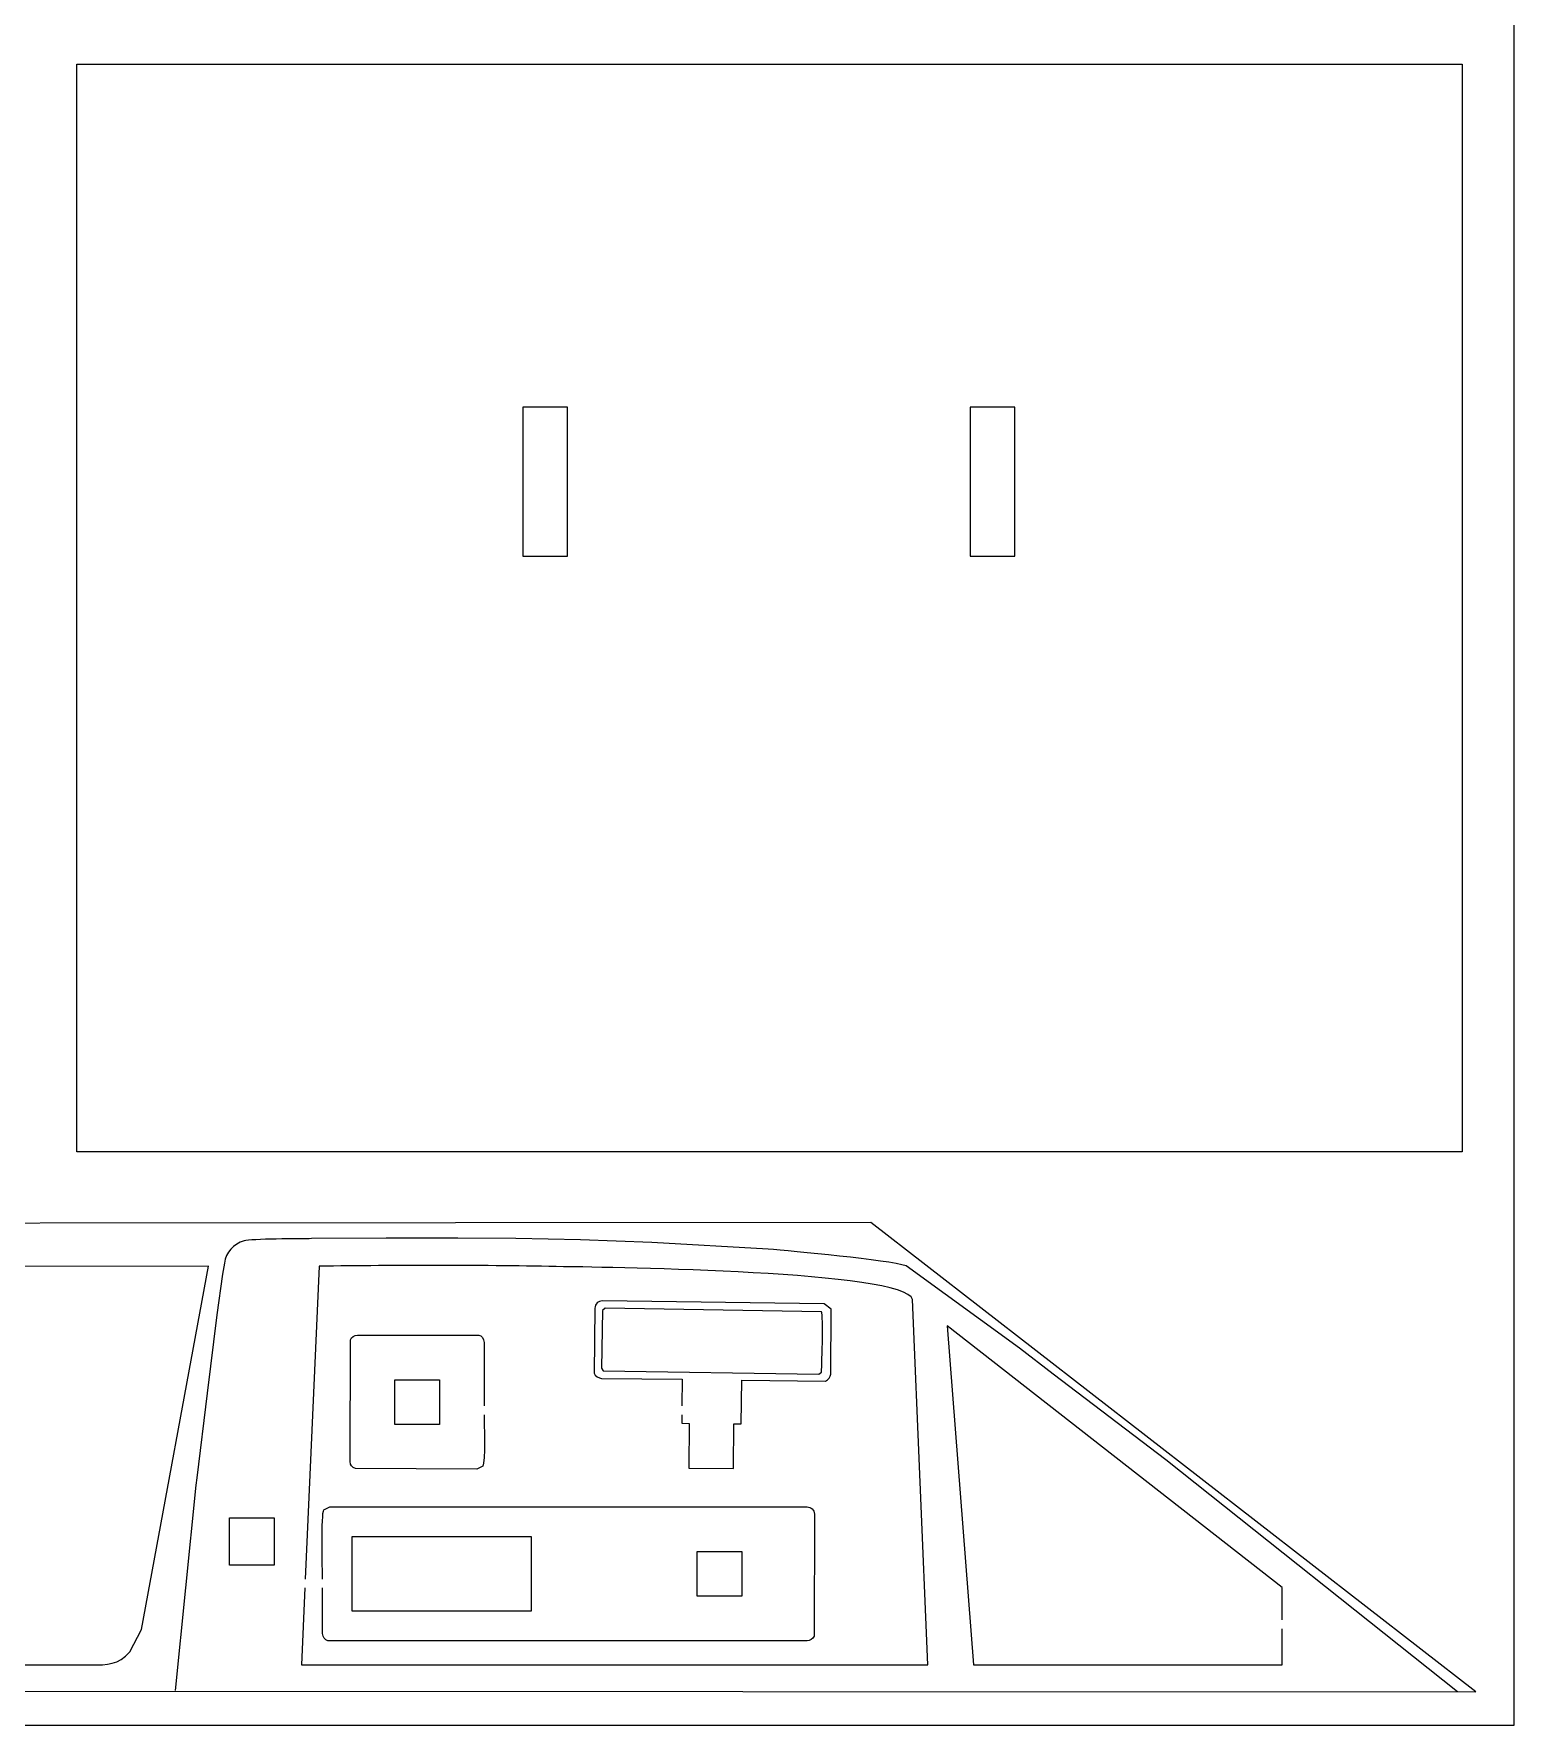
# Model space of a CAD drawing. Header units: centimetres. Extents: x -90 to 56, y -28 to 1.
# Drawn here: x -47.46 to -37.52, y -28.26 to -16.91 of the extents above; entities that cross this region are included whole.
import ezdxf

# ---------------------------------------------------------------- set-up
doc = ezdxf.new("R2010")
doc.units = ezdxf.units.CM
doc.header["$MEASUREMENT"] = 0
doc.layers.add('Camada 1', color=7, linetype='Continuous')

msp = doc.modelspace()

# ---------------------------------------------------------------- linework, layer by layer
at = {"layer": 'Camada 1', "color": 1, "lineweight": 0}
msp.add_lwpolyline([(-58.52102, -28.26382), (-37.52102, -28.26382), (-37.52102, 1.43618), (-58.52102, 1.43618), (-58.52102, -28.26382)], close=True, dxfattribs=at)
at = {"layer": 'Camada 1', "color": 3, "lineweight": 9}
for points, knots in [([(-37.87075, -17.11214), (-40.97093, -17.11214), (-44.07111, -17.11214), (-47.17129, -17.11214), (-47.17129, -17.11214), (-47.17129, -17.11214), (-47.17129, -24.4155), (-47.17129, -24.4155), (-47.17129, -24.4155), (-47.17129, -24.4155), (-37.87075, -24.4155), (-37.87075, -24.4155), (-37.87075, -24.4155), (-37.87075, -24.4155), (-37.87075, -17.11214), (-37.87075, -17.11214)], [0, 0, 0, 0, 0.2, 0.2, 0.2, 0.2, 0.4, 0.4, 0.4, 0.4, 0.6, 0.6, 0.6, 0.6, 1, 1, 1, 1]), ([(-37.7778, -28.03891), (-37.7778, -28.03891), (-57.46423, -28.03007), (-57.46423, -28.03007), (-57.46423, -28.03007), (-57.46423, -28.03007), (-54.45524, -25.90054), (-54.45524, -25.90054), (-54.45524, -25.90054), (-54.45524, -25.90054), (-52.99927, -24.89753), (-52.99927, -24.89753), (-52.99927, -24.89753), (-52.99927, -24.89753), (-41.8398, -24.88872), (-41.8398, -24.88872), (-41.8398, -24.88872), (-41.8398, -24.88872), (-37.7778, -28.03891), (-37.7778, -28.03891)], [0, 0, 0, 0, 0.16666667, 0.16666667, 0.16666667, 0.16666667, 0.33333333, 0.33333333, 0.33333333, 0.33333333, 0.5, 0.5, 0.5, 0.5, 0.66666667, 0.66666667, 0.66666667, 0.66666667, 1, 1, 1, 1]), ([(-55.39736, -27.33635), (-55.44847, -27.37314), (-55.56692, -27.44632), (-55.59942, -27.4918), (-55.59942, -27.4918), (-55.6928, -27.62254), (-55.62447, -27.84189), (-55.46413, -27.85947), (-55.46413, -27.85947), (-55.46413, -27.85947), (-47.06951, -27.85947), (-47.06951, -27.85947), (-47.06951, -27.85947), (-46.96982, -27.85947), (-46.89402, -27.85898), (-46.81656, -27.77123), (-46.81656, -27.77123), (-46.81656, -27.77123), (-46.73714, -27.62124), (-46.73714, -27.62124), (-46.73714, -27.62124), (-46.73714, -27.62124), (-46.28711, -25.18285), (-46.28711, -25.18285), (-46.28711, -25.18285), (-46.28711, -25.18285), (-52.36688, -25.18874), (-52.36688, -25.18874), (-52.36688, -25.18874), (-52.36688, -25.18874), (-52.6669, -25.3005), (-52.6669, -25.3005), (-52.6669, -25.3005), (-52.6669, -25.3005), (-54.75525, -26.87413), (-54.75525, -26.87413), (-54.75525, -26.87413), (-54.75525, -26.87413), (-55.31564, -27.27752), (-55.31564, -27.27752)], [0, 0, 0, 0, 0.09090909, 0.09090909, 0.09090909, 0.09090909, 0.18181818, 0.18181818, 0.18181818, 0.18181818, 0.27272727, 0.27272727, 0.27272727, 0.27272727, 0.36363636, 0.36363636, 0.36363636, 0.36363636, 0.45454545, 0.45454545, 0.45454545, 0.45454545, 0.54545455, 0.54545455, 0.54545455, 0.54545455, 0.63636364, 0.63636364, 0.63636364, 0.63636364, 0.72727273, 0.72727273, 0.72727273, 0.72727273, 0.81818182, 0.81818182, 0.81818182, 0.81818182, 1, 1, 1, 1]), ([(-45.6408, -27.34179), (-45.6408, -27.34179), (-45.66355, -27.85947), (-45.66355, -27.85947), (-45.66355, -27.85947), (-45.66355, -27.85947), (-41.45742, -27.85947), (-41.45742, -27.85947), (-41.45742, -27.85947), (-41.45742, -27.85947), (-41.56037, -25.4064), (-41.56037, -25.4064), (-41.56037, -25.4064), (-41.60995, -25.21463), (-43.58214, -25.19125), (-43.90462, -25.18579), (-43.90462, -25.18579), (-44.41748, -25.17414), (-45.03481, -25.17646), (-45.54589, -25.18285), (-45.54589, -25.18285), (-45.54589, -25.18285), (-45.63821, -27.28297), (-45.63821, -27.28297)], [0, 0, 0, 0, 0.14285714, 0.14285714, 0.14285714, 0.14285714, 0.28571429, 0.28571429, 0.28571429, 0.28571429, 0.42857143, 0.42857143, 0.42857143, 0.42857143, 0.57142857, 0.57142857, 0.57142857, 0.57142857, 0.71428571, 0.71428571, 0.71428571, 0.71428571, 1, 1, 1, 1]), ([(-39.07787, -27.55769), (-39.07787, -27.55769), (-39.07787, -27.33886), (-39.07787, -27.33886), (-39.07787, -27.33886), (-39.07787, -27.33886), (-41.328, -25.58287), (-41.328, -25.58287), (-41.328, -25.58287), (-41.328, -25.58287), (-41.15152, -27.85947), (-41.15152, -27.85947), (-41.15152, -27.85947), (-41.15152, -27.85947), (-39.07787, -27.85947), (-39.07787, -27.85947), (-39.07787, -27.85947), (-39.07787, -27.85947), (-39.07787, -27.61652), (-39.07787, -27.61652)], [0, 0, 0, 0, 0.16666667, 0.16666667, 0.16666667, 0.16666667, 0.33333333, 0.33333333, 0.33333333, 0.33333333, 0.5, 0.5, 0.5, 0.5, 0.66666667, 0.66666667, 0.66666667, 0.66666667, 1, 1, 1, 1])]:
    msp.add_open_spline(points, degree=3, knots=knots, dxfattribs=at)
at = {"layer": 'Camada 1', "lineweight": 9}
for points in [[(-44.17701, -20.41527), (-44.17701, -20.41527), (-44.17701, -19.41522), (-44.17701, -19.41522), (-44.17701, -19.41522), (-44.17701, -19.41522), (-43.87699, -19.41522), (-43.87699, -19.41522), (-43.87699, -19.41522), (-43.87699, -19.41522), (-43.87699, -20.41527), (-43.87699, -20.41527), (-43.87699, -20.41527), (-43.87699, -20.41527), (-44.17701, -20.41527), (-44.17701, -20.41527)], [(-41.17389, -19.41522), (-41.17389, -19.41522), (-40.87387, -19.41522), (-40.87387, -19.41522), (-40.87387, -19.41522), (-40.87387, -19.41522), (-40.87387, -20.41527), (-40.87387, -20.41527), (-40.87387, -20.41527), (-40.87387, -20.41527), (-41.17389, -20.41527), (-41.17389, -20.41527), (-41.17389, -20.41527), (-41.17389, -20.41527), (-41.17389, -19.41522), (-41.17389, -19.41522)], [(-44.73702, -26.24468), (-44.73702, -26.24468), (-44.73702, -25.94465), (-44.73702, -25.94465), (-44.73702, -25.94465), (-44.73702, -25.94465), (-45.03704, -25.94465), (-45.03704, -25.94465), (-45.03704, -25.94465), (-45.03704, -25.94465), (-45.03704, -26.24468), (-45.03704, -26.24468), (-45.03704, -26.24468), (-45.03704, -26.24468), (-44.73702, -26.24468), (-44.73702, -26.24468)], [(-46.14593, -26.87119), (-46.14593, -26.87119), (-46.14593, -27.18884), (-46.14593, -27.18884), (-46.14593, -27.18884), (-46.14593, -27.18884), (-45.84591, -27.18884), (-45.84591, -27.18884), (-45.84591, -27.18884), (-45.84591, -27.18884), (-45.84591, -26.87119), (-45.84591, -26.87119), (-45.84591, -26.87119), (-45.84591, -26.87119), (-46.14593, -26.87119), (-46.14593, -26.87119)], [(-45.32235, -27.49769), (-45.32235, -27.49769), (-44.12228, -27.49769), (-44.12228, -27.49769), (-44.12228, -27.49769), (-44.12228, -27.49769), (-44.12228, -26.99766), (-44.12228, -26.99766), (-44.12228, -26.99766), (-44.12228, -26.99766), (-45.32235, -26.99766), (-45.32235, -26.99766), (-45.32235, -26.99766), (-45.32235, -26.99766), (-45.32235, -27.49769), (-45.32235, -27.49769)], [(-43.00751, -27.39768), (-43.00751, -27.39768), (-42.70749, -27.39768), (-42.70749, -27.39768), (-42.70749, -27.39768), (-42.70749, -27.39768), (-42.70749, -27.09766), (-42.70749, -27.09766), (-42.70749, -27.09766), (-42.70749, -27.09766), (-43.00751, -27.09766), (-43.00751, -27.09766), (-43.00751, -27.09766), (-43.00751, -27.09766), (-43.00751, -27.39768), (-43.00751, -27.39768)]]:
    msp.add_open_spline(points, degree=3, knots=[0, 0, 0, 0, 0.2, 0.2, 0.2, 0.2, 0.4, 0.4, 0.4, 0.4, 0.6, 0.6, 0.6, 0.6, 1, 1, 1, 1], dxfattribs=at)
at = {"layer": 'Camada 1', "color": 1, "lineweight": 9}
for points, knots in [([(-37.90133, -28.03891), (-37.90133, -28.03891), (-39.86027, -26.48292), (-39.86027, -26.48292), (-39.86027, -26.48292), (-39.86027, -26.48292), (-40.6162, -25.90642), (-40.6162, -25.90642), (-40.6162, -25.90642), (-40.6162, -25.90642), (-40.84268, -25.73289), (-40.84268, -25.73289), (-40.84268, -25.73289), (-40.84268, -25.73289), (-41.60449, -25.1799), (-41.60449, -25.1799), (-41.60449, -25.1799), (-41.71953, -25.14156), (-42.36988, -25.08147), (-42.53101, -25.06813), (-42.53101, -25.06813), (-42.53101, -25.06813), (-43.31047, -25.02402), (-43.31047, -25.02402), (-43.31047, -25.02402), (-43.31047, -25.02402), (-43.78991, -25.00638), (-43.78991, -25.00638), (-43.78991, -25.00638), (-43.78991, -25.00638), (-44.22523, -24.99754), (-44.22523, -24.99754), (-44.22523, -24.99754), (-44.22523, -24.99754), (-44.61349, -24.9946), (-44.61349, -24.9946), (-44.61349, -24.9946), (-44.61349, -24.9946), (-45.09587, -24.9946), (-45.09587, -24.9946), (-45.09587, -24.9946), (-45.09587, -24.9946), (-45.5959, -24.99754), (-45.5959, -24.99754), (-45.5959, -24.99754), (-45.66907, -24.99907), (-46.00542, -24.99884), (-46.04887, -25.01225), (-46.04887, -25.01225), (-46.11926, -25.03398), (-46.17195, -25.08689), (-46.18123, -25.16226), (-46.18123, -25.16226), (-46.18123, -25.16226), (-46.19299, -25.2358), (-46.19299, -25.2358), (-46.19299, -25.2358), (-46.19299, -25.2358), (-46.23123, -25.50933), (-46.23123, -25.50933), (-46.23123, -25.50933), (-46.23123, -25.50933), (-46.29594, -26.03585), (-46.29594, -26.03585), (-46.29594, -26.03585), (-46.29594, -26.03585), (-46.36653, -26.60352), (-46.36653, -26.60352), (-46.36653, -26.60352), (-46.36653, -26.60352), (-46.37241, -26.65352), (-46.37241, -26.65352), (-46.37241, -26.65352), (-46.37241, -26.65352), (-46.51065, -28.03007), (-46.51065, -28.03007)], [0, 0, 0, 0, 0.05, 0.05, 0.05, 0.05, 0.1, 0.1, 0.1, 0.1, 0.15, 0.15, 0.15, 0.15, 0.2, 0.2, 0.2, 0.2, 0.25, 0.25, 0.25, 0.25, 0.3, 0.3, 0.3, 0.3, 0.35, 0.35, 0.35, 0.35, 0.4, 0.4, 0.4, 0.4, 0.45, 0.45, 0.45, 0.45, 0.5, 0.5, 0.5, 0.5, 0.55, 0.55, 0.55, 0.55, 0.6, 0.6, 0.6, 0.6, 0.65, 0.65, 0.65, 0.65, 0.7, 0.7, 0.7, 0.7, 0.75, 0.75, 0.75, 0.75, 0.8, 0.8, 0.8, 0.8, 0.85, 0.85, 0.85, 0.85, 0.9, 0.9, 0.9, 0.9, 1, 1, 1, 1]), ([(-42.18981, -25.90642), (-42.18981, -25.90642), (-43.63696, -25.88583), (-43.63696, -25.88583), (-43.63696, -25.88583), (-43.63696, -25.88583), (-43.64872, -25.86819), (-43.64872, -25.86819), (-43.64872, -25.86819), (-43.64872, -25.86819), (-43.64284, -25.47992), (-43.64284, -25.47992), (-43.64284, -25.47992), (-43.64284, -25.47992), (-43.62519, -25.46521), (-43.62519, -25.46521), (-43.62519, -25.46521), (-43.62519, -25.46521), (-42.17217, -25.48874), (-42.17217, -25.48874), (-42.17217, -25.48874), (-42.1569, -25.50403), (-42.17116, -25.89263), (-42.17217, -25.89466), (-42.17217, -25.89466), (-42.17217, -25.89466), (-42.18981, -25.90642), (-42.18981, -25.90642)], [0, 0, 0, 0, 0.125, 0.125, 0.125, 0.125, 0.25, 0.25, 0.25, 0.25, 0.375, 0.375, 0.375, 0.375, 0.5, 0.5, 0.5, 0.5, 0.625, 0.625, 0.625, 0.625, 0.75, 0.75, 0.75, 0.75, 1, 1, 1, 1])]:
    msp.add_open_spline(points, degree=3, knots=knots, dxfattribs=at)
at = {"layer": 'Camada 1', "color": 2, "lineweight": 9}
for points, knots in [([(-43.10989, -26.17986), (-43.10989, -26.17986), (-43.11046, -26.23585), (-43.11046, -26.23585), (-43.11046, -26.23585), (-43.11046, -26.23585), (-43.06046, -26.23879), (-43.06046, -26.23879), (-43.06046, -26.23879), (-43.06046, -26.23879), (-43.0634, -26.53881), (-43.0634, -26.53881), (-43.0634, -26.53881), (-43.0634, -26.53881), (-42.76338, -26.54175), (-42.76338, -26.54175), (-42.76338, -26.54175), (-42.76338, -26.54175), (-42.76044, -26.24174), (-42.76044, -26.24174), (-42.76044, -26.24174), (-42.76044, -26.24174), (-42.71043, -26.24174), (-42.71043, -26.24174), (-42.71043, -26.24174), (-42.71043, -26.24174), (-42.70749, -25.9476), (-42.70749, -25.9476), (-42.70749, -25.9476), (-42.70749, -25.9476), (-42.1457, -25.95348), (-42.1457, -25.95348), (-42.1457, -25.95348), (-42.1263, -25.94717), (-42.11247, -25.92593), (-42.1104, -25.90642), (-42.1104, -25.90642), (-42.1104, -25.90642), (-42.10746, -25.47111), (-42.10746, -25.47111), (-42.10746, -25.47111), (-42.10746, -25.47111), (-42.15452, -25.4358), (-42.15452, -25.4358), (-42.15452, -25.4358), (-42.15452, -25.4358), (-43.64284, -25.41521), (-43.64284, -25.41521), (-43.64284, -25.41521), (-43.6715, -25.41785), (-43.69264, -25.43434), (-43.69285, -25.46521), (-43.69285, -25.46521), (-43.69285, -25.46521), (-43.69873, -25.90054), (-43.69873, -25.90054), (-43.69873, -25.90054), (-43.69326, -25.92029), (-43.66725, -25.93421), (-43.64872, -25.93584), (-43.64872, -25.93584), (-43.64872, -25.93584), (-43.10752, -25.94173), (-43.10752, -25.94173), (-43.10752, -25.94173), (-43.10752, -25.94173), (-43.10931, -26.12103), (-43.10931, -26.12103)], [0, 0, 0, 0, 0.05555556, 0.05555556, 0.05555556, 0.05555556, 0.11111111, 0.11111111, 0.11111111, 0.11111111, 0.16666667, 0.16666667, 0.16666667, 0.16666667, 0.22222222, 0.22222222, 0.22222222, 0.22222222, 0.27777778, 0.27777778, 0.27777778, 0.27777778, 0.33333333, 0.33333333, 0.33333333, 0.33333333, 0.38888889, 0.38888889, 0.38888889, 0.38888889, 0.44444444, 0.44444444, 0.44444444, 0.44444444, 0.5, 0.5, 0.5, 0.5, 0.55555556, 0.55555556, 0.55555556, 0.55555556, 0.61111111, 0.61111111, 0.61111111, 0.61111111, 0.66666667, 0.66666667, 0.66666667, 0.66666667, 0.72222222, 0.72222222, 0.72222222, 0.72222222, 0.77777778, 0.77777778, 0.77777778, 0.77777778, 0.83333333, 0.83333333, 0.83333333, 0.83333333, 0.88888889, 0.88888889, 0.88888889, 0.88888889, 1, 1, 1, 1]), ([(-44.437, -26.17986), (-44.437, -26.22601), (-44.42824, -26.50117), (-44.44583, -26.52411), (-44.44583, -26.52411), (-44.44583, -26.52411), (-44.48701, -26.5447), (-44.48701, -26.5447), (-44.48701, -26.5447), (-44.48701, -26.5447), (-45.30176, -26.54175), (-45.30176, -26.54175), (-45.30176, -26.54175), (-45.3242, -26.53306), (-45.33479, -26.51765), (-45.33706, -26.49469), (-45.33706, -26.49469), (-45.33706, -26.49469), (-45.33412, -25.67699), (-45.33412, -25.67699), (-45.33412, -25.67699), (-45.3282, -25.65881), (-45.31053, -25.64464), (-45.28705, -25.64464), (-45.28705, -25.64464), (-45.28705, -25.64464), (-44.4723, -25.64464), (-44.4723, -25.64464), (-44.4723, -25.64464), (-44.45491, -25.64945), (-44.43903, -25.67012), (-44.437, -25.69464), (-44.437, -25.69464), (-44.437, -25.69464), (-44.437, -26.12103), (-44.437, -26.12103)], [0, 0, 0, 0, 0.1, 0.1, 0.1, 0.1, 0.2, 0.2, 0.2, 0.2, 0.3, 0.3, 0.3, 0.3, 0.4, 0.4, 0.4, 0.4, 0.5, 0.5, 0.5, 0.5, 0.6, 0.6, 0.6, 0.6, 0.7, 0.7, 0.7, 0.7, 0.8, 0.8, 0.8, 0.8, 1, 1, 1, 1]), ([(-45.52236, -27.28297), (-45.52236, -27.22506), (-45.53212, -26.84247), (-45.51354, -26.81823), (-45.51354, -26.81823), (-45.51354, -26.81823), (-45.47236, -26.79764), (-45.47236, -26.79764), (-45.47236, -26.79764), (-45.47236, -26.79764), (-42.26924, -26.79764), (-42.26924, -26.79764), (-42.26924, -26.79764), (-42.24131, -26.79996), (-42.22213, -26.81823), (-42.21923, -26.84766), (-42.21923, -26.84766), (-42.21923, -26.84766), (-42.22217, -27.66535), (-42.22217, -27.66535), (-42.22217, -27.66535), (-42.22928, -27.68719), (-42.2478, -27.6977), (-42.26924, -27.6977), (-42.26924, -27.6977), (-42.26924, -27.6977), (-45.48707, -27.6977), (-45.48707, -27.6977), (-45.48707, -27.6977), (-45.50446, -27.69289), (-45.52034, -27.67221), (-45.52236, -27.64771), (-45.52236, -27.64771), (-45.52236, -27.64771), (-45.52236, -27.34179), (-45.52236, -27.34179)], [0, 0, 0, 0, 0.1, 0.1, 0.1, 0.1, 0.2, 0.2, 0.2, 0.2, 0.3, 0.3, 0.3, 0.3, 0.4, 0.4, 0.4, 0.4, 0.5, 0.5, 0.5, 0.5, 0.6, 0.6, 0.6, 0.6, 0.7, 0.7, 0.7, 0.7, 0.8, 0.8, 0.8, 0.8, 1, 1, 1, 1])]:
    msp.add_open_spline(points, degree=3, knots=knots, dxfattribs=at)

doc.saveas('drawing.dxf')
